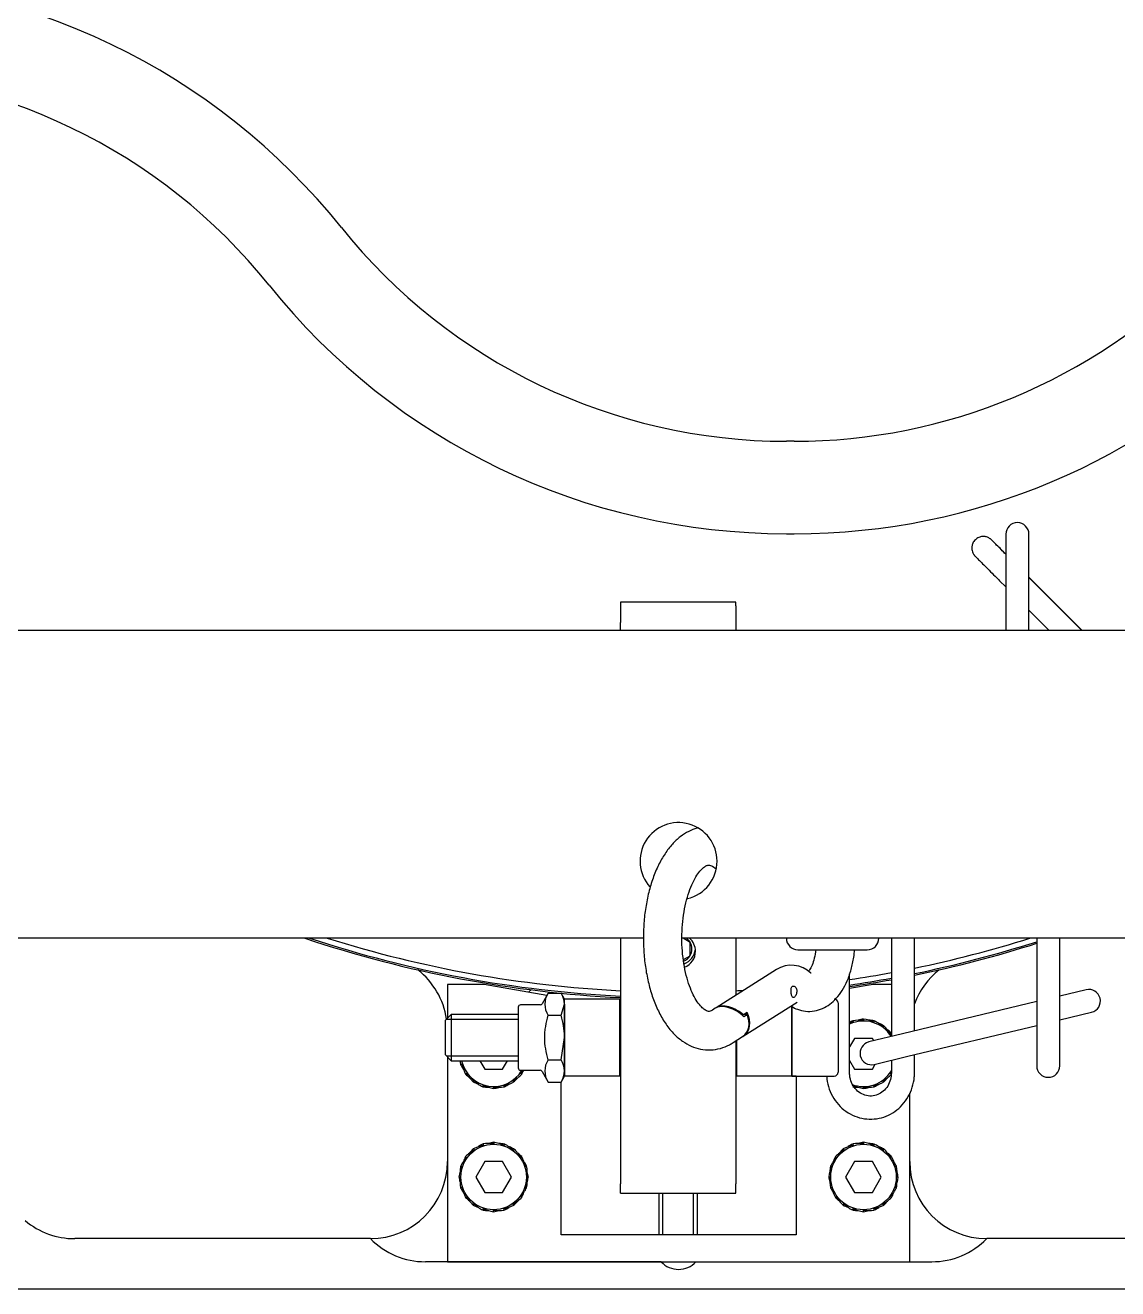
# Model space of a CAD drawing. Header units: millimetres. Extents: x -60 to 7633, y -2614 to 2146.
# Drawn here: x 6853 to 6994.8, y -2552.8 to -2388.8 of the extents above; entities that cross this region are included whole.
import ezdxf

# ---------------------------------------------------------------- set-up
doc = ezdxf.new("R2010")
doc.units = ezdxf.units.MM
doc.layers.get('0').update_dxf_attribs({"color": 250})

msp = doc.modelspace()

# ---------------------------------------------------------------- linework, layer by layer
at = {"linetype": 'Continuous'}
for p, q in [((6952.8, -2442.78), (6951.8, -2442.78)), ((6951.8, -2454.78), (6952.8, -2454.78)), ((6980.28, -2454.84), (6980.28, -2459.34)), ((6983.28, -2459.34), (6983.28, -2454.84)), ((6980.28, -2459.34), (6980.28, -2467.28)), ((6983.28, -2467.28), (6983.28, -2459.34)), ((6979.47, -2460.88), (6980.28, -2461.69)), ((6990.13, -2467.28), (6983.28, -2460.43)), ((6990.11, -2467.28), (6983.28, -2460.45)), ((6930.25, -2463.68), (6930.25, -2464.16)), ((6945.25, -2463.68), (6930.25, -2463.68)), ((6930.25, -2464.16), (6930.25, -2466.32)), ((6945.25, -2464.16), (6945.25, -2463.68)), ((6945.25, -2464.16), (6945.25, -2466.32)), ((6983.28, -2464.69), (6985.87, -2467.28)), ((6930.25, -2467.28), (6930.25, -2466.32)), ((6945.25, -2466.32), (6945.25, -2467.28)), ((6812.8, -2467.28), (7062.8, -2467.28)), ((6942.21, -2497.95), (6942.7, -2498.27)), ((6933.24, -2507.28), (6812.8, -2507.28)), ((6930.25, -2507.28), (6930.25, -2520.09)), ((7062.8, -2507.28), (6938.25, -2507.28)), ((6939.3, -2507.82), (6938.38, -2507.28)), ((6945.25, -2507.28), (6945.25, -2514.68)), ((6965.42, -2507.28), (6965.42, -2520.05)), ((6968.42, -2519.33), (6968.42, -2507.28)), ((6984.28, -2507.28), (6984.28, -2519.34)), ((6987.28, -2519.34), (6987.28, -2507.28)), ((6939.3, -2509.55), (6939.3, -2507.82)), ((6953.3, -2508.78), (6962.3, -2508.78)), ((6938.43, -2510.05), (6939.3, -2509.55)), ((6950.5, -2511.36), (6942.68, -2516.31)), ((6960, -2524.77), (6960, -2511.92)), ((6907.8, -2513.28), (6907.8, -2517.68)), ((6912.55, -2513.28), (6907.8, -2513.28)), ((6920.7, -2514.72), (6912.55, -2513.28)), ((6963.05, -2513.28), (6960, -2513.82)), ((6965.42, -2513.28), (6963.05, -2513.28)), ((6990.7, -2513.97), (6987.28, -2514.79)), ((6920.88, -2514.41), (6920.09, -2515.78)), ((6920.88, -2514.41), (6922.55, -2514.41)), ((6923, -2515.18), (6922.55, -2514.41)), ((6923, -2515.85), (6923, -2515.18)), ((6930.2, -2515.18), (6923, -2515.18)), ((6930.2, -2515.18), (6930.25, -2515.18)), ((6930.2, -2525.18), (6930.2, -2515.18)), ((6946.19, -2520), (6953.18, -2515.58)), ((6958.5, -2515.68), (6958.5, -2524.68)), ((6984.28, -2515.51), (6966.88, -2519.7)), ((6908.3, -2517.18), (6907.5, -2517.98)), ((6908.3, -2517.18), (6908.3, -2523.18)), ((6917, -2517.18), (6908.3, -2517.18)), ((6917, -2516.23), (6917, -2524.13)), ((6919.83, -2515.93), (6917.3, -2515.93)), ((6920.88, -2517.29), (6922.55, -2517.29)), ((6922.55, -2517.29), (6923, -2515.85)), ((6923, -2515.85), (6923, -2520.18)), ((6923, -2524.51), (6923, -2515.85)), ((6930.25, -2517.18), (6930.2, -2517.18)), ((6942.57, -2516.38), (6942.21, -2516.61)), ((6946.21, -2517.24), (6946.02, -2517.24)), ((6946.69, -2516.94), (6946.21, -2517.24)), ((6946.26, -2517.46), (6946.69, -2517.19)), ((6946.69, -2517.19), (6946.29, -2517.19)), ((6952.5, -2525.18), (6952.5, -2516.06)), ((6952.5, -2516.06), (6952.5, -2525.18)), ((6987.28, -2517.88), (6991.4, -2516.89)), ((6907.5, -2517.98), (6907.5, -2522.38)), ((6907.69, -2517.8), (6917, -2517.8)), ((6930.2, -2517.8), (6930.25, -2517.8)), ((6960.41, -2518), (6960.47, -2518.17)), ((6960.42, -2518), (6960.49, -2518.24)), ((6960.47, -2518.17), (6960.49, -2518.24)), ((6961.12, -2517.93), (6961.11, -2517.93)), ((6961.8, -2517.78), (6961.8, -2517.96)), ((6961.8, -2517.96), (6961.8, -2518.03)), ((6961.81, -2517.78), (6961.81, -2518.03)), ((6962.49, -2517.93), (6962.49, -2517.93)), ((6963.14, -2518.17), (6963.11, -2518.24)), ((6963.2, -2518), (6963.12, -2518.24)), ((6963.19, -2518), (6963.14, -2518.17)), ((6963.81, -2518.36), (6963.81, -2518.36)), ((6964.34, -2518.79), (6964.3, -2518.84)), ((6964.45, -2518.65), (6964.31, -2518.85)), ((6964.45, -2518.64), (6964.34, -2518.79)), ((6967.58, -2522.61), (6984.28, -2518.6)), ((6922.55, -2523.07), (6923, -2520.18)), ((6923, -2520.18), (6923, -2524.51)), ((6930.25, -2520.09), (6930.25, -2523.67)), ((6944.88, -2520.83), (6946.1, -2520.06)), ((6945.25, -2520.6), (6945.25, -2523.67)), ((6945.3, -2520.57), (6945.3, -2525.18)), ((6960.65, -2520.28), (6960, -2521.4)), ((6962.96, -2520.28), (6960.65, -2520.28)), ((6966.88, -2519.7), (6962.5, -2520.75)), ((6963.14, -2520.6), (6962.96, -2520.28)), ((6964.92, -2519.17), (6964.92, -2519.17)), ((6965.42, -2519.66), (6965.24, -2519.79)), ((6965.29, -2519.74), (6965.24, -2519.78)), ((6965.42, -2519.65), (6965.29, -2519.74)), ((6984.28, -2519.34), (6984.28, -2523.84)), ((6987.28, -2523.84), (6987.28, -2519.34)), ((6907.5, -2522.38), (6908.3, -2523.18)), ((6907.69, -2522.57), (6917, -2522.57)), ((6907.8, -2522.68), (6907.8, -2549.28)), ((6908.3, -2523.18), (6917, -2523.18)), ((6909.52, -2523.66), (6909.76, -2523.59)), ((6909.52, -2523.67), (6909.69, -2523.62)), ((6909.69, -2523.62), (6909.76, -2523.6)), ((6912.01, -2523.18), (6912.65, -2524.28)), ((6914.96, -2524.28), (6915.59, -2523.18)), ((6920.88, -2523.07), (6922.55, -2523.07)), ((6930.2, -2522.57), (6930.25, -2522.57)), ((6930.2, -2523.18), (6930.25, -2523.18)), ((6930.25, -2523.67), (6930.25, -2539.17)), ((6945.25, -2522.57), (6945.3, -2522.57)), ((6945.25, -2523.18), (6945.3, -2523.18)), ((6945.25, -2523.67), (6945.25, -2539.17)), ((6960, -2523.16), (6960.65, -2524.28)), ((6962.96, -2524.28), (6963.33, -2523.64)), ((6963.2, -2523.67), (6967.58, -2522.61)), ((6965.42, -2523.13), (6965.42, -2524.77)), ((6968.42, -2524.77), (6968.42, -2522.41)), ((6909.87, -2524.28), (6909.87, -2524.28)), ((6910.16, -2524.92), (6910.36, -2524.77)), ((6910.16, -2524.93), (6910.31, -2524.82)), ((6910.31, -2524.82), (6910.36, -2524.78)), ((6910.68, -2525.4), (6910.68, -2525.4)), ((6912.65, -2524.28), (6914.96, -2524.28)), ((6916.92, -2525.4), (6916.92, -2525.4)), ((6917.44, -2524.93), (6917.23, -2524.79)), ((6917.29, -2524.82), (6917.24, -2524.78)), ((6917.44, -2524.93), (6917.29, -2524.82)), ((6917.3, -2524.43), (6919.83, -2524.43)), ((6920.09, -2524.58), (6920.88, -2525.96)), ((6922.55, -2525.96), (6923, -2525.18)), ((6923, -2524.51), (6923, -2525.18)), ((6930.2, -2525.18), (6923, -2525.18)), ((6930.25, -2525.18), (6930.2, -2525.18)), ((6945.3, -2525.18), (6945.25, -2525.18)), ((6952.5, -2525.18), (6945.3, -2525.18)), ((6953.05, -2525.18), (6952.5, -2525.18)), ((6952.5, -2525.18), (6958, -2525.18)), ((6953.05, -2525.18), (6953.05, -2545.78)), ((6960.65, -2524.28), (6962.96, -2524.28)), ((6964.92, -2525.4), (6964.92, -2525.4)), ((6965.41, -2524.91), (6965.23, -2524.79)), ((6965.29, -2524.82), (6965.24, -2524.78)), ((6911.15, -2525.92), (6911.3, -2525.72)), ((6911.16, -2525.92), (6911.26, -2525.78)), ((6911.26, -2525.78), (6911.3, -2525.72)), ((6911.8, -2526.21), (6911.8, -2526.21)), ((6912.4, -2526.56), (6912.48, -2526.32)), ((6912.41, -2526.56), (6912.47, -2526.39)), ((6912.47, -2526.39), (6912.49, -2526.32)), ((6913.11, -2526.64), (6913.11, -2526.64)), ((6913.79, -2526.78), (6913.79, -2526.53)), ((6913.8, -2526.6), (6913.8, -2526.53)), ((6913.8, -2526.78), (6913.8, -2526.6)), ((6914.49, -2526.64), (6914.49, -2526.64)), ((6915.14, -2526.39), (6915.11, -2526.32)), ((6915.18, -2526.56), (6915.11, -2526.33)), ((6915.19, -2526.56), (6915.14, -2526.39)), ((6915.8, -2526.21), (6915.8, -2526.21)), ((6916.44, -2525.93), (6916.29, -2525.72)), ((6916.34, -2525.78), (6916.3, -2525.72)), ((6916.45, -2525.92), (6916.34, -2525.78)), ((6920.88, -2525.96), (6922.55, -2525.96)), ((6922.55, -2545.78), (6922.55, -2525.96)), ((6960.45, -2526.42), (6960.48, -2526.32)), ((6960.47, -2526.39), (6960.49, -2526.32)), ((6961.11, -2526.64), (6961.11, -2526.64)), ((6961.79, -2526.78), (6961.79, -2526.53)), ((6961.8, -2526.6), (6961.8, -2526.53)), ((6961.8, -2526.78), (6961.8, -2526.6)), ((6962.49, -2526.64), (6962.49, -2526.64)), ((6963.14, -2526.39), (6963.11, -2526.32)), ((6963.18, -2526.56), (6963.11, -2526.33)), ((6963.19, -2526.56), (6963.14, -2526.39)), ((6963.8, -2526.21), (6963.8, -2526.21)), ((6964.44, -2525.93), (6964.29, -2525.72)), ((6964.34, -2525.78), (6964.3, -2525.72)), ((6964.45, -2525.92), (6964.34, -2525.78)), ((6967.8, -2549.28), (6967.8, -2527.41)), ((6913.8, -2533.78), (6913.8, -2533.96)), ((6913.81, -2533.78), (6913.81, -2534.03)), ((6961.8, -2533.78), (6961.8, -2533.96)), ((6961.81, -2533.78), (6961.81, -2534.03)), ((6910.69, -2535.16), (6910.69, -2535.16)), ((6911.16, -2534.64), (6911.31, -2534.84)), ((6911.16, -2534.64), (6911.26, -2534.79)), ((6911.26, -2534.79), (6911.3, -2534.84)), ((6911.8, -2534.35), (6911.8, -2534.35)), ((6912.41, -2534), (6912.47, -2534.17)), ((6912.42, -2534), (6912.49, -2534.24)), ((6912.47, -2534.17), (6912.49, -2534.24)), ((6913.12, -2533.93), (6913.11, -2533.93)), ((6913.8, -2533.96), (6913.8, -2534.03)), ((6914.49, -2533.93), (6914.49, -2533.93)), ((6915.14, -2534.17), (6915.11, -2534.24)), ((6915.2, -2534), (6915.12, -2534.24)), ((6915.19, -2534), (6915.14, -2534.17)), ((6915.81, -2534.36), (6915.81, -2534.36)), ((6916.34, -2534.79), (6916.3, -2534.84)), ((6916.45, -2534.65), (6916.31, -2534.85)), ((6916.45, -2534.64), (6916.34, -2534.79)), ((6916.92, -2535.17), (6916.92, -2535.17)), ((6958.69, -2535.16), (6958.69, -2535.16)), ((6959.16, -2534.64), (6959.31, -2534.84)), ((6959.16, -2534.64), (6959.26, -2534.79)), ((6959.26, -2534.79), (6959.3, -2534.84)), ((6959.8, -2534.35), (6959.8, -2534.35)), ((6960.41, -2534), (6960.47, -2534.17)), ((6960.42, -2534), (6960.49, -2534.24)), ((6960.47, -2534.17), (6960.49, -2534.24)), ((6961.12, -2533.93), (6961.11, -2533.93)), ((6961.8, -2533.96), (6961.8, -2534.03)), ((6962.49, -2533.93), (6962.49, -2533.93)), ((6963.14, -2534.17), (6963.11, -2534.24)), ((6963.2, -2534), (6963.12, -2534.24)), ((6963.19, -2534), (6963.14, -2534.17)), ((6963.81, -2534.36), (6963.81, -2534.36)), ((6964.34, -2534.79), (6964.3, -2534.84)), ((6964.45, -2534.65), (6964.31, -2534.85)), ((6964.45, -2534.64), (6964.34, -2534.79)), ((6964.92, -2535.17), (6964.92, -2535.17)), ((6909.52, -2536.88), (6909.76, -2536.96)), ((6909.52, -2536.89), (6909.69, -2536.95)), ((6909.69, -2536.95), (6909.76, -2536.97)), ((6909.87, -2536.28), (6909.87, -2536.28)), ((6910.16, -2535.63), (6910.37, -2535.78)), ((6910.16, -2535.64), (6910.31, -2535.74)), ((6910.31, -2535.74), (6910.36, -2535.78)), ((6912.65, -2536.28), (6911.49, -2538.28)), ((6914.96, -2536.28), (6912.65, -2536.28)), ((6916.11, -2538.28), (6914.96, -2536.28)), ((6917.45, -2535.64), (6917.24, -2535.79)), ((6917.29, -2535.74), (6917.24, -2535.78)), ((6917.44, -2535.64), (6917.29, -2535.74)), ((6917.73, -2536.28), (6917.73, -2536.28)), ((6917.91, -2536.95), (6917.84, -2536.97)), ((6918.08, -2536.9), (6917.85, -2536.98)), ((6918.08, -2536.89), (6917.91, -2536.95)), ((6957.52, -2536.88), (6957.76, -2536.96)), ((6957.52, -2536.89), (6957.69, -2536.95)), ((6957.69, -2536.95), (6957.76, -2536.97)), ((6957.87, -2536.28), (6957.87, -2536.28)), ((6958.16, -2535.63), (6958.37, -2535.78)), ((6958.16, -2535.64), (6958.31, -2535.74)), ((6958.31, -2535.74), (6958.36, -2535.78)), ((6960.65, -2536.28), (6959.49, -2538.28)), ((6962.96, -2536.28), (6960.65, -2536.28)), ((6964.11, -2538.28), (6962.96, -2536.28)), ((6965.45, -2535.64), (6965.24, -2535.79)), ((6965.29, -2535.74), (6965.24, -2535.78)), ((6965.44, -2535.64), (6965.29, -2535.74)), ((6965.73, -2536.28), (6965.73, -2536.28)), ((6965.91, -2536.95), (6965.84, -2536.97)), ((6966.08, -2536.9), (6965.85, -2536.98)), ((6966.08, -2536.89), (6965.91, -2536.95)), ((6909.3, -2538.27), (6909.55, -2538.27)), ((6909.3, -2538.28), (6909.48, -2538.28)), ((6909.45, -2537.59), (6909.45, -2537.59)), ((6909.48, -2538.28), (6909.55, -2538.28)), ((6911.49, -2538.28), (6912.65, -2540.28)), ((6914.96, -2540.28), (6916.11, -2538.28)), ((6918.12, -2538.28), (6918.05, -2538.28)), ((6918.3, -2538.29), (6918.05, -2538.29)), ((6918.3, -2538.28), (6918.12, -2538.28)), ((6918.16, -2537.6), (6918.16, -2537.6)), ((6957.3, -2538.27), (6957.55, -2538.27)), ((6957.3, -2538.28), (6957.48, -2538.28)), ((6957.45, -2537.59), (6957.45, -2537.59)), ((6957.48, -2538.28), (6957.55, -2538.28)), ((6959.49, -2538.28), (6960.65, -2540.28)), ((6962.96, -2540.28), (6964.11, -2538.28)), ((6966.12, -2538.28), (6966.05, -2538.28)), ((6966.3, -2538.29), (6966.05, -2538.29)), ((6966.3, -2538.28), (6966.12, -2538.28)), ((6966.16, -2537.6), (6966.16, -2537.6)), ((6909.45, -2538.97), (6909.45, -2538.97)), ((6909.52, -2539.66), (6909.76, -2539.59)), ((6909.52, -2539.67), (6909.69, -2539.62)), ((6909.69, -2539.62), (6909.76, -2539.6)), ((6909.87, -2540.28), (6909.87, -2540.28)), ((6912.65, -2540.28), (6914.96, -2540.28)), ((6917.73, -2540.29), (6917.73, -2540.29)), ((6918.08, -2539.68), (6917.84, -2539.6)), ((6917.91, -2539.62), (6917.84, -2539.6)), ((6918.08, -2539.67), (6917.91, -2539.62)), ((6918.15, -2538.98), (6918.15, -2538.98)), ((6930.25, -2540.36), (6930.25, -2539.17)), ((6930.25, -2540.36), (6945.25, -2540.36)), ((6935.25, -2540.36), (6935.25, -2545.78)), ((6935.74, -2545.78), (6935.74, -2540.36)), ((6939.76, -2545.78), (6939.76, -2540.36)), ((6940.25, -2545.78), (6940.25, -2540.36)), ((6945.25, -2540.36), (6945.25, -2539.17)), ((6957.45, -2538.97), (6957.45, -2538.97)), ((6957.52, -2539.66), (6957.76, -2539.59)), ((6957.52, -2539.67), (6957.69, -2539.62)), ((6957.69, -2539.62), (6957.76, -2539.6)), ((6957.87, -2540.28), (6957.87, -2540.28)), ((6960.65, -2540.28), (6962.96, -2540.28)), ((6965.73, -2540.29), (6965.73, -2540.29)), ((6966.08, -2539.68), (6965.84, -2539.6)), ((6965.91, -2539.62), (6965.84, -2539.6)), ((6966.08, -2539.67), (6965.91, -2539.62)), ((6966.15, -2538.98), (6966.15, -2538.98)), ((6910.16, -2540.92), (6910.36, -2540.77)), ((6910.16, -2540.93), (6910.31, -2540.82)), ((6910.31, -2540.82), (6910.36, -2540.78)), ((6910.68, -2541.4), (6910.68, -2541.4)), ((6911.15, -2541.92), (6911.3, -2541.72)), ((6911.16, -2541.92), (6911.26, -2541.78)), ((6911.26, -2541.78), (6911.3, -2541.72)), ((6916.44, -2541.93), (6916.29, -2541.72)), ((6916.34, -2541.78), (6916.3, -2541.72)), ((6916.45, -2541.92), (6916.34, -2541.78)), ((6916.92, -2541.4), (6916.92, -2541.4)), ((6917.44, -2540.93), (6917.23, -2540.79)), ((6917.29, -2540.82), (6917.24, -2540.78)), ((6917.44, -2540.93), (6917.29, -2540.82)), ((6958.16, -2540.92), (6958.36, -2540.77)), ((6958.16, -2540.93), (6958.31, -2540.82)), ((6958.31, -2540.82), (6958.36, -2540.78)), ((6958.68, -2541.4), (6958.68, -2541.4)), ((6959.15, -2541.92), (6959.3, -2541.72)), ((6959.16, -2541.92), (6959.26, -2541.78)), ((6959.26, -2541.78), (6959.3, -2541.72)), ((6964.44, -2541.93), (6964.29, -2541.72)), ((6964.34, -2541.78), (6964.3, -2541.72)), ((6964.45, -2541.92), (6964.34, -2541.78)), ((6964.92, -2541.4), (6964.92, -2541.4)), ((6965.44, -2540.93), (6965.23, -2540.79)), ((6965.29, -2540.82), (6965.24, -2540.78)), ((6965.44, -2540.93), (6965.29, -2540.82)), ((6911.8, -2542.21), (6911.8, -2542.21)), ((6912.4, -2542.56), (6912.48, -2542.32)), ((6912.41, -2542.56), (6912.47, -2542.39)), ((6912.47, -2542.39), (6912.49, -2542.32)), ((6913.11, -2542.64), (6913.11, -2542.64)), ((6913.79, -2542.78), (6913.79, -2542.53)), ((6913.8, -2542.6), (6913.8, -2542.53)), ((6913.8, -2542.78), (6913.8, -2542.6)), ((6914.49, -2542.64), (6914.49, -2542.64)), ((6915.14, -2542.39), (6915.11, -2542.32)), ((6915.18, -2542.56), (6915.11, -2542.33)), ((6915.19, -2542.56), (6915.14, -2542.39)), ((6915.8, -2542.21), (6915.8, -2542.21)), ((6959.8, -2542.21), (6959.8, -2542.21)), ((6960.4, -2542.56), (6960.48, -2542.32)), ((6960.41, -2542.56), (6960.47, -2542.39)), ((6960.47, -2542.39), (6960.49, -2542.32)), ((6961.11, -2542.64), (6961.11, -2542.64)), ((6961.79, -2542.78), (6961.79, -2542.53)), ((6961.8, -2542.6), (6961.8, -2542.53)), ((6961.8, -2542.78), (6961.8, -2542.6)), ((6962.49, -2542.64), (6962.49, -2542.64)), ((6963.14, -2542.39), (6963.11, -2542.32)), ((6963.18, -2542.56), (6963.11, -2542.33)), ((6963.19, -2542.56), (6963.14, -2542.39)), ((6963.8, -2542.21), (6963.8, -2542.21)), ((6897.8, -2546.28), (6859.43, -2546.28)), ((6953.05, -2545.78), (6922.55, -2545.78)), ((7016.17, -2546.28), (6977.8, -2546.28)), ((6935.56, -2549.28), (6904.94, -2549.28)), ((6907.8, -2549.28), (6967.8, -2549.28)), ((6940.04, -2549.28), (6970.66, -2549.28)), ((6710.8, -2552.78), (7164.8, -2552.78))]:
    msp.add_line(p, q, dxfattribs=at)
for centre in [(6913.8, -2538.28), (6961.8, -2538.28)]:
    msp.add_circle(centre, 4.25, dxfattribs=at)
for centre, radius, start, end in [((6952.8, -2368.78), 86, 270, 90), ((6952.8, -2368.78), 74, 270, 0.542), ((6826.9, -2468.78), 86, 38.6822, 90), ((6826.9, -2468.78), 74, 38.6822, 90), ((6951.8, -2368.78), 74, 218.6822, 270), ((6951.8, -2368.78), 86, 218.6822, 270), ((6981.78, -2454.84), 1.5, 0, 180), ((6937.8, -2497.28), 5, 0, 222.1421), ((6937.8, -2497.28), 5, 283.3812, 0), ((6937.8, -2362.28), 152.9, 251.5016, 267.1697), ((6937.8, -2362.28), 152.7, 251.7272, 267.1659), ((6937.8, -2362.28), 152, 252.544, 267.1529), ((6937.8, -2508.68), 1.73, 30, 53.9292), ((6953.3, -2507.28), 1.5, 180, 270), ((6962.3, -2507.28), 1.5, 270, 0), ((6937.8, -2362.28), 152, 281.6212, 287.456), ((6937.8, -2508.68), 1.73, 330, 30), ((6937.8, -2362.28), 152.7, 281.5672, 287.7215), ((6937.8, -2362.28), 152.9, 281.5519, 287.6976), ((6937.8, -2508.68), 1.73, 292.5292, 330), ((6952.45, -2514.4), 3.61, 45.9195, 122.6729), ((6897.8, -2519.27), 10, 8.4805, 51.9542), ((6937.8, -2362.28), 152, 278.3984, 280.469), ((6937.8, -2362.28), 152.7, 278.3596, 280.4205), ((6977.8, -2519.27), 10, 128.0458, 159.7354), ((6920.55, -2516.32), 3, 128.786, 137.7283), ((6937.8, -2362.28), 152, 272.8094, 273.1879), ((6937.8, -2362.28), 152.9, 278.3486, 280.4067), ((6991.05, -2515.43), 1.5, 283.5166, 103.5166), ((6923.02, -2515.85), 2.58, 145.9374, 214.0626), ((6920.18, -2515.93), 2.82, 1.6642, 32.72), ((6958, -2515.68), 0.5, 0, 90), ((6917.3, -2516.23), 0.3, 90, 180), ((6919.83, -2515.63), 0.3, 270, 330), ((6962.28, -2521.96), 4.38, 115.3234, 121.473), ((6961.8, -2522.28), 4.25, 31.6224, 115.0506), ((6961.26, -2522.48), 4.38, 100.399, 106.6852), ((6961.22, -2522.3), 4.38, 82.399, 100.5766), ((6962.36, -2522.13), 4.38, 97.3234, 106.2947), ((6961.24, -2522.12), 4.38, 64.399, 82.5766), ((6962.38, -2522.31), 4.38, 79.3234, 88.2947), ((6961.32, -2521.96), 4.38, 46.399, 64.5766), ((6962.34, -2522.48), 4.38, 61.3234, 70.2947), ((6961.44, -2521.83), 4.38, 28.399, 46.5766), ((6962.26, -2522.64), 4.38, 43.3234, 52.2947), ((6962.85, -2522.21), 1.5, 103.5166, 283.5166), ((6913.82, -2522.86), 4.38, 184.2107, 190.5766), ((6913.48, -2521.8), 4.38, 205.3234, 214.2947), ((6913.8, -2522.28), 4.25, 192.2258, 329.6101), ((6914, -2522.83), 4.38, 190.399, 208.5766), ((6923.03, -2524.51), 2.59, 146.1507, 213.8493), ((6920.12, -2524.61), 2.89, 2.0162, 32.368), ((6985.78, -2523.84), 1.5, 180, 0), ((6913.35, -2521.92), 4.38, 223.3234, 232.2947), ((6914.16, -2522.74), 4.38, 208.399, 226.5766), ((6914.26, -2521.92), 4.38, 298.399, 316.5766), ((6913.44, -2522.74), 4.38, 313.3234, 322.2947), ((6917.3, -2524.13), 0.3, 180, 270), ((6914.12, -2521.8), 4.38, 316.399, 322.9989), ((6913.6, -2522.83), 4.38, 331.3234, 338.4573), ((6919.83, -2524.73), 0.3, 30, 90), ((6920.12, -2524.41), 2.88, 327.6145, 358.0013), ((6958, -2524.68), 0.5, 270, 0), ((6961.8, -2522.28), 4.25, 249.6724, 328.3776), ((6962.26, -2521.92), 4.38, 298.399, 316.5766), ((6961.44, -2522.74), 4.38, 313.3234, 322.2947), ((6962.12, -2521.8), 4.38, 316.399, 318.9704), ((6913.26, -2522.08), 4.38, 241.3234, 250.2947), ((6914.28, -2522.6), 4.38, 226.399, 244.5766), ((6913.22, -2522.26), 4.38, 259.3234, 268.2947), ((6914.36, -2522.44), 4.38, 244.399, 262.5766), ((6914.38, -2522.26), 4.38, 262.399, 280.5766), ((6913.24, -2522.44), 4.38, 277.3234, 286.2947), ((6914.34, -2522.08), 4.38, 280.399, 298.5766), ((6913.32, -2522.6), 4.38, 295.3234, 304.2947), ((6961.22, -2522.26), 4.38, 259.3234, 268.2947), ((6962.36, -2522.44), 4.38, 244.399, 262.5766), ((6962.38, -2522.26), 4.38, 262.399, 280.5766), ((6961.24, -2522.44), 4.38, 277.3234, 286.2947), ((6962.34, -2522.08), 4.38, 280.399, 298.5766), ((6961.32, -2522.6), 4.38, 295.3234, 304.2947), ((6914.36, -2538.13), 4.38, 97.3234, 106.2947), ((6913.24, -2538.12), 4.38, 64.399, 82.5766), ((6962.36, -2538.13), 4.38, 97.3234, 106.2947), ((6961.24, -2538.12), 4.38, 64.399, 82.5766), ((6913.35, -2538.64), 4.38, 118.399, 136.5766), ((6914.16, -2537.83), 4.38, 133.3234, 142.2947), ((6913.26, -2538.48), 4.38, 100.399, 118.5766), ((6914.28, -2537.96), 4.38, 115.3234, 124.2947), ((6913.22, -2538.3), 4.38, 82.399, 100.5766), ((6914.38, -2538.31), 4.38, 79.3234, 88.2947), ((6913.32, -2537.96), 4.38, 46.399, 64.5766), ((6914.34, -2538.48), 4.38, 61.3234, 70.2947), ((6913.44, -2537.83), 4.38, 28.399, 46.5766), ((6914.26, -2538.64), 4.38, 43.3234, 52.2947), ((6961.35, -2538.64), 4.38, 118.399, 136.5766), ((6962.16, -2537.83), 4.38, 133.3234, 142.2947), ((6961.26, -2538.48), 4.38, 100.399, 118.5766), ((6962.28, -2537.96), 4.38, 115.3234, 124.2947), ((6961.22, -2538.3), 4.38, 82.399, 100.5766), ((6962.38, -2538.31), 4.38, 79.3234, 88.2947), ((6961.32, -2537.96), 4.38, 46.399, 64.5766), ((6962.34, -2538.48), 4.38, 61.3234, 70.2947), ((6961.44, -2537.83), 4.38, 28.399, 46.5766), ((6962.26, -2538.64), 4.38, 43.3234, 52.2947), ((6897.8, -2536.28), 10, 270, 0), ((6913.64, -2538.84), 4.38, 154.399, 172.5766), ((6913.82, -2537.7), 4.38, 169.3234, 178.2947), ((6913.48, -2538.76), 4.38, 136.399, 154.5766), ((6914, -2537.74), 4.38, 151.3234, 160.2947), ((6913.6, -2537.74), 4.38, 10.399, 28.5766), ((6914.12, -2538.76), 4.38, 25.3234, 34.2947), ((6913.78, -2537.7), 4.38, 352.399, 10.5766), ((6961.64, -2538.84), 4.38, 154.399, 172.5766), ((6961.82, -2537.7), 4.38, 169.3234, 178.2947), ((6961.48, -2538.76), 4.38, 136.399, 154.5766), ((6962, -2537.74), 4.38, 151.3234, 160.2947), ((6961.6, -2537.74), 4.38, 10.399, 28.5766), ((6962.12, -2538.76), 4.38, 25.3234, 34.2947), ((6961.78, -2537.7), 4.38, 352.399, 10.5766), ((6977.8, -2536.28), 10, 180, 270), ((6913.64, -2537.72), 4.38, 187.3234, 196.2947), ((6913.82, -2538.86), 4.38, 172.399, 190.5766), ((6913.96, -2537.72), 4.38, 334.399, 352.5766), ((6913.96, -2538.84), 4.38, 7.3234, 16.2947), ((6961.64, -2537.72), 4.38, 187.3234, 196.2947), ((6961.82, -2538.86), 4.38, 172.399, 190.5766), ((6961.96, -2537.72), 4.38, 334.399, 352.5766), ((6961.96, -2538.84), 4.38, 7.3234, 16.2947), ((6913.48, -2537.8), 4.38, 205.3234, 214.2947), ((6914, -2538.83), 4.38, 190.399, 208.5766), ((6914.12, -2537.8), 4.38, 316.399, 334.5766), ((6913.6, -2538.83), 4.38, 331.3234, 340.2947), ((6913.78, -2538.86), 4.38, 349.3234, 358.2947), ((6961.48, -2537.8), 4.38, 205.3234, 214.2947), ((6962, -2538.83), 4.38, 190.399, 208.5766), ((6962.12, -2537.8), 4.38, 316.399, 334.5766), ((6961.6, -2538.83), 4.38, 331.3234, 340.2947), ((6961.78, -2538.86), 4.38, 349.3234, 358.2947), ((6913.35, -2537.92), 4.38, 223.3234, 232.2947), ((6914.16, -2538.74), 4.38, 208.399, 226.5766), ((6913.26, -2538.08), 4.38, 241.3234, 250.2947), ((6914.28, -2538.6), 4.38, 226.399, 244.5766), ((6914.34, -2538.08), 4.38, 280.399, 298.5766), ((6914.26, -2537.92), 4.38, 298.399, 316.5766), ((6913.44, -2538.74), 4.38, 313.3234, 322.2947), ((6961.35, -2537.92), 4.38, 223.3234, 232.2947), ((6962.16, -2538.74), 4.38, 208.399, 226.5766), ((6961.26, -2538.08), 4.38, 241.3234, 250.2947), ((6962.28, -2538.6), 4.38, 226.399, 244.5766), ((6962.34, -2538.08), 4.38, 280.399, 298.5766), ((6962.26, -2537.92), 4.38, 298.399, 316.5766), ((6961.44, -2538.74), 4.38, 313.3234, 322.2947), ((6913.22, -2538.26), 4.38, 259.3234, 268.2947), ((6914.36, -2538.44), 4.38, 244.399, 262.5766), ((6914.38, -2538.26), 4.38, 262.399, 280.5766), ((6913.24, -2538.44), 4.38, 277.3234, 286.2947), ((6913.32, -2538.6), 4.38, 295.3234, 304.2947), ((6961.22, -2538.26), 4.38, 259.3234, 268.2947), ((6962.36, -2538.44), 4.38, 244.399, 262.5766), ((6962.38, -2538.26), 4.38, 262.399, 280.5766), ((6961.24, -2538.44), 4.38, 277.3234, 286.2947), ((6961.32, -2538.6), 4.38, 295.3234, 304.2947), ((6859.43, -2536.28), 10, 230.0555, 270), ((6904.94, -2539.28), 10, 224.427, 270), ((6970.66, -2539.28), 10, 270, 315.573), ((6937.8, -2547.28), 3, 221.8103, 318.1897)]:
    msp.add_arc(centre, radius, start, end, dxfattribs=at)
for centre, major_axis, ratio, start_param, end_param in [((6937.75, -2508.97), (2.25, 0), 0.998841, 0, 0.85255), ((6937.75, -2508.49), (2.25, 0), 0.998841, 5.059099, 6.175888), ((6937.75, -2508.97), (2.25, 0), 0.998841, 5.091565, 6.283185), ((6953.28, -2513.65), (-1.69, -1.84), 0.787296, 3.141541, 3.169114), ((6944.56, -2518.08), (2.3, -1.39), 0.574423, 1.1346, 2.861522), ((6944.67, -2518.01), (2.3, -1.39), 0.574423, 1.220387, 2.861522), ((6944.76, -2517.95), (-1.34, 2.11), 0.825606, 3.141593, 4.556263), ((6944.86, -2517.89), (-1.34, 2.11), 0.825606, 3.114252, 4.642051)]:
    msp.add_ellipse(centre, major_axis=major_axis, ratio=ratio, start_param=start_param, end_param=end_param, dxfattribs=at)
for points, knots in [([(6980.28, -2457.43), (6980.06, -2457.22), (6979.63, -2456.78), (6979.07, -2456.22), (6978.64, -2455.8), (6978.47, -2455.63), (6978.42, -2455.58), (6978.4, -2455.56), (6978.37, -2455.53), (6978.33, -2455.5), (6978.23, -2455.42), (6978.02, -2455.28), (6977.68, -2455.16), (6977.23, -2455.12), (6976.75, -2455.24), (6976.29, -2455.54), (6975.98, -2455.97), (6975.86, -2456.42), (6975.86, -2456.8), (6975.92, -2457.11), (6976.03, -2457.34), (6976.13, -2457.51), (6976.21, -2457.6), (6976.25, -2457.65), (6976.26, -2457.66), (6976.28, -2457.68), (6976.3, -2457.7), (6976.35, -2457.75), (6976.53, -2457.94), (6976.96, -2458.36), (6977.56, -2458.97), (6978.28, -2459.69), (6978.96, -2460.37), (6979.33, -2460.74), (6979.47, -2460.88)], [0.1048063, 0.1048063, 0.1048063, 0.1048063, 0.1579961, 0.2207328, 0.283506, 0.346434, 0.3624761, 0.3735921, 0.3764291, 0.3791392, 0.3842126, 0.3975357, 0.4193043, 0.4427012, 0.4694446, 0.4985321, 0.5293161, 0.5533008, 0.5732467, 0.5900827, 0.6038799, 0.6144454, 0.6212009, 0.6239759, 0.6261342, 0.6292633, 0.6357042, 0.6584752, 0.7186338, 0.782232, 0.8450739, 0.907823, 0.9705495, 1, 1, 1, 1]), ([(6980.28, -2457.44), (6980.06, -2457.23), (6979.62, -2456.79), (6979.06, -2456.22), (6978.64, -2455.81), (6978.47, -2455.64), (6978.45, -2455.61), (6978.45, -2455.61), (6978.45, -2455.61)], [0.1038227, 0.1038227, 0.1038227, 0.1038227, 0.1581696, 0.2209392, 0.2836592, 0.3461504, 0.3611518, 0.3630892, 0.3630892, 0.3630892, 0.3630892]), ([(6940.21, -2493), (6939.84, -2493.1), (6939.08, -2493.4), (6937.99, -2494.1), (6936.95, -2495.07), (6936.01, -2496.3), (6935.17, -2497.77), (6934.46, -2499.46), (6933.91, -2501.32), (6933.51, -2503.28), (6933.28, -2505.32), (6933.21, -2507.39), (6933.3, -2509.46), (6933.55, -2511.49), (6933.96, -2513.44), (6934.53, -2515.27), (6935.26, -2516.97), (6936.15, -2518.49), (6937.17, -2519.73), (6938.28, -2520.68), (6939.42, -2521.33), (6940.66, -2521.73), (6941.95, -2521.83), (6943.23, -2521.63), (6944.22, -2521.23), (6944.71, -2520.94), (6944.88, -2520.83)], [0.1270484, 0.1270484, 0.1270484, 0.1270484, 0.1570458, 0.1909892, 0.2266673, 0.2644691, 0.3039232, 0.3440281, 0.3839516, 0.4235616, 0.4629157, 0.5021259, 0.5413141, 0.5805828, 0.6200462, 0.6598501, 0.7001485, 0.7410583, 0.7824795, 0.8182847, 0.8520874, 0.8844643, 0.9191223, 0.9526002, 0.9858014, 1, 1, 1, 1]), ([(6942.21, -2516.61), (6942.14, -2516.65), (6941.96, -2516.75), (6941.77, -2516.79), (6941.62, -2516.78), (6941.32, -2516.67), (6940.89, -2516.35), (6940.37, -2515.76), (6939.83, -2514.9), (6939.32, -2513.8), (6938.88, -2512.48), (6938.54, -2510.99), (6938.31, -2509.36), (6938.21, -2507.66), (6938.25, -2505.94), (6938.43, -2504.26), (6938.73, -2502.68), (6939.14, -2501.26), (6939.63, -2500.05), (6940.17, -2499.08), (6940.71, -2498.39), (6941.18, -2497.98), (6941.53, -2497.8), (6941.73, -2497.78), (6941.88, -2497.78), (6942.11, -2497.9), (6942.21, -2497.95)], [0, 0, 0, 0, 0.021717, 0.065626, 0.117589, 0.158378, 0.19703, 0.238091, 0.278695, 0.319674, 0.361444, 0.403959, 0.447044, 0.490495, 0.534117, 0.577705, 0.621029, 0.663892, 0.706094, 0.747466, 0.787983, 0.82803, 0.868559, 0.91214, 0.968303, 1, 1, 1, 1]), ([(6952.49, -2516.16), (6952.72, -2516.29), (6953.3, -2516.57), (6954.29, -2516.81), (6955.42, -2516.78), (6956.5, -2516.45), (6957.47, -2515.88), (6958.32, -2515.09), (6959.08, -2514.07), (6959.73, -2512.82), (6960.23, -2511.36), (6960.53, -2509.98), (6960.63, -2509.11), (6960.66, -2508.79)], [0.0381483, 0.0381483, 0.0381483, 0.0381483, 0.0655391, 0.1016042, 0.1402264, 0.1773582, 0.2143367, 0.2529909, 0.2946839, 0.3395597, 0.3860262, 0.4321837, 0.4588602, 0.4588602, 0.4588602, 0.4588602]), ([(6955.63, -2508.78), (6955.63, -2508.78), (6955.58, -2509.17), (6955.44, -2509.89), (6955.14, -2510.8), (6954.89, -2511.29), (6954.76, -2511.49), (6954.73, -2511.53)], [0.5660464, 0.5660464, 0.5660464, 0.5660464, 0.5662791, 0.618287, 0.669005, 0.7178656, 0.730623, 0.730623, 0.730623, 0.730623]), ([(6952.43, -2514.47), (6952.44, -2514.54), (6952.46, -2514.62), (6952.48, -2514.68), (6952.49, -2514.75), (6952.51, -2514.81), (6952.54, -2514.85), (6952.56, -2514.9), (6952.59, -2514.94), (6952.62, -2514.96), (6952.65, -2514.98), (6952.68, -2514.99), (6952.72, -2514.99), (6952.75, -2514.98), (6952.79, -2514.96), (6952.84, -2514.93), (6952.87, -2514.9), (6952.91, -2514.85), (6952.95, -2514.8), (6952.99, -2514.75), (6953.03, -2514.68), (6953.06, -2514.61), (6953.09, -2514.54), (6953.12, -2514.46), (6953.13, -2514.38), (6953.15, -2514.29), (6953.16, -2514.21), (6953.16, -2514.12), (6953.15, -2514.04), (6953.14, -2513.96), (6953.12, -2513.89), (6953.09, -2513.82), (6953.06, -2513.75), (6953.02, -2513.69), (6952.98, -2513.64), (6952.94, -2513.59), (6952.89, -2513.56), (6952.84, -2513.52), (6952.79, -2513.5), (6952.74, -2513.49), (6952.69, -2513.48), (6952.64, -2513.49), (6952.6, -2513.51), (6952.56, -2513.53), (6952.52, -2513.57), (6952.49, -2513.61), (6952.46, -2513.65), (6952.44, -2513.71), (6952.43, -2513.77), (6952.41, -2513.83), (6952.4, -2513.91), (6952.4, -2513.99), (6952.39, -2514.07), (6952.4, -2514.15), (6952.4, -2514.24), (6952.41, -2514.31), (6952.42, -2514.39), (6952.43, -2514.47)], [0, 0, 0, 0, 0.0521, 0.0521, 0.0521, 0.10411, 0.10411, 0.10411, 0.157487, 0.157487, 0.157487, 0.212108, 0.212108, 0.212108, 0.265179, 0.265179, 0.265179, 0.316277, 0.316277, 0.316277, 0.368074, 0.368074, 0.368074, 0.422083, 0.422083, 0.422083, 0.476484, 0.476484, 0.476484, 0.528892, 0.528892, 0.528892, 0.580075, 0.580075, 0.580075, 0.632455, 0.632455, 0.632455, 0.686787, 0.686787, 0.686787, 0.740878, 0.740878, 0.740878, 0.792661, 0.792661, 0.792661, 0.843769, 0.843769, 0.843769, 0.89677, 0.89677, 0.89677, 0.951365, 0.951365, 0.951365, 1, 1, 1, 1]), ([(6920.88, -2523.07), (6920.61, -2522.13), (6920.43, -2521.17), (6920.43, -2519.94), (6920.44, -2519.7), (6920.48, -2519.21), (6920.52, -2518.97), (6920.63, -2518.24), (6920.74, -2517.77), (6920.88, -2517.29)], [0, 0, 0, 0, 0.5, 0.5, 0.625, 0.625, 0.75, 0.75, 1, 1, 1, 1]), ([(6923, -2520.18), (6923, -2519.94), (6922.99, -2519.69), (6922.95, -2519.2), (6922.92, -2518.96), (6922.8, -2518.24), (6922.69, -2517.77), (6922.55, -2517.29)], [0, 0, 0, 0, 0.25, 0.25, 0.5, 0.5, 1, 1, 1, 1]), ([(6957.02, -2525.18), (6957.03, -2525.31), (6957.07, -2525.86), (6957.32, -2526.9), (6957.9, -2528.1), (6958.74, -2529.15), (6959.77, -2529.98), (6960.96, -2530.53), (6962.23, -2530.8), (6963.51, -2530.76), (6964.76, -2530.43), (6965.9, -2529.81), (6966.88, -2528.95), (6967.65, -2527.87), (6968.18, -2526.66), (6968.4, -2525.57), (6968.42, -2524.97), (6968.42, -2524.77)], [0.0212867, 0.0212867, 0.0212867, 0.0212867, 0.0424379, 0.1144743, 0.1866666, 0.258789, 0.3307003, 0.4022791, 0.4734722, 0.5443294, 0.6149886, 0.6855961, 0.7563458, 0.8273744, 0.8987381, 0.9704243, 1, 1, 1, 1]), ([(6965.42, -2524.77), (6965.42, -2524.92), (6965.4, -2525.34), (6965.19, -2526.1), (6964.71, -2526.86), (6964.04, -2527.44), (6963.26, -2527.76), (6962.41, -2527.8), (6961.58, -2527.55), (6960.85, -2527.02), (6960.31, -2526.26), (6960.04, -2525.45), (6960.01, -2524.98), (6960, -2524.77)], [0, 0, 0, 0, 0.043244, 0.139666, 0.236404, 0.33389, 0.43312, 0.534903, 0.638753, 0.741674, 0.8422, 0.940716, 1, 1, 1, 1])]:
    msp.add_open_spline(points, degree=3, knots=knots, dxfattribs=at)
msp.add_open_spline([(6955.01, -2511.84), (6955.01, -2511.84), (6954.99, -2511.82), (6954.96, -2511.8)], degree=3, dxfattribs=at)

doc.saveas('drawing.dxf')
